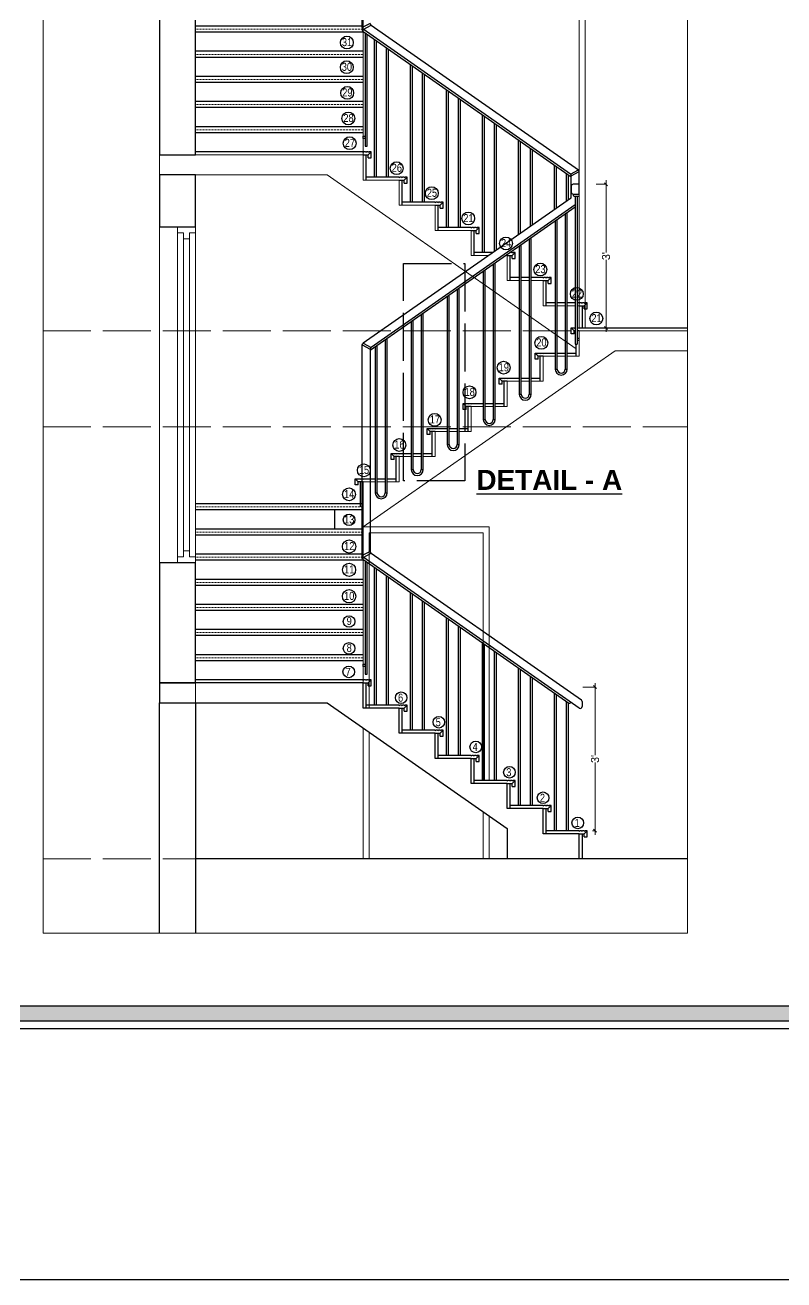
# Model space of a CAD drawing. Header units: millimetres. Extents: x 56222 to 3066687, y -650199 to -121287.
# Drawn here: x 151996.2 to 152186, y -180560.1 to -180246.4 of the extents above; entities that cross this region are included whole.
import ezdxf

# ---------------------------------------------------------------- set-up
doc = ezdxf.new("R2010")
doc.units = ezdxf.units.MM
doc.header["$MEASUREMENT"] = 0
doc.header["$PDMODE"] = 35
doc.linetypes.add('ACAD_ISO02W100', pattern=[15, 12, -3])
doc.linetypes.add('DASHED', pattern=[0.75, 0.5, -0.25])
doc.layers.get('Defpoints').update_dxf_attribs({"color": 220})
for name, color, linetype, lineweight in [('@~LEVEL GRID LINE', 43, 'ACAD_ISO02W100', 9), ('dim05', 1, 'Continuous', 13), ('GROUND FLOOR  ( PLINE )', 251, 'Continuous', 30), ('GROUND FLOOR ( STAIR )', 251, 'Continuous', 9), ('NAME PLATE', 7, 'Continuous', 25), ('SECOND FLOOR', 7, 'Continuous', 9), ('SECTION', 7, 'Continuous', 9), ('SECTION ( D~W~RaiL )', 250, 'Continuous', 18), ('SECTION ( PLine )', 251, 'Continuous', 30), ('SECTION ( SLAB PLine )', 104, 'Continuous', 30), ('wall', 7, 'Continuous', 30), ('XX~SLAB ( BEAM )~ ( DIM )', 7, 'Continuous', 9)]:
    doc.layers.add(name, color=color, linetype=linetype, lineweight=lineweight)
doc.layers.add('GROUND FLOOR  ( Text )', color=251, linetype='Continuous')
doc.styles.add('century g', font='GOTHIC.TTF')
doc.styles.add("Cn_BT_0'-0", font='swissc.ttf')
doc.styles.get("Standard").update_dxf_attribs({"font": 'arial.ttf', "height": 6})
doc.dimstyles.new('Archana', dxfattribs={"dimtxt": 2, "dimasz": 0.75, "dimexe": 0.5, "dimexo": 0.5, "dimgap": 0, "dimtad": 0, "dimzin": 0, "dimdsep": 46, "dimlunit": 4, "dimtxsty": 'century g', "dimblk": 'OBLIQUE', "dimcen": 0, "dimdle": 1, "dimclrd": 256, "dimclre": 256, "dimclrt": 256, "dimadec": 0, "dimazin": 0, "dimtfac": 1, "dimtofl": 0, "dimtmove": 1, "dimatfit": 3, "dimfxl": 1, "dimfxlon": 1, "dimtolj": 1, "dimtzin": 0, "dimlwd": -1, "dimlwe": -1, "dimarcsym": 0})

# ---------------------------------------------------------------- blocks, each defined once
blk = doc.blocks.new('_Oblique')
at = {"layer": 'wall', "color": 0, "lineweight": -2}
blk.add_line((-0.5, -0.5), (0.5, 0.5), dxfattribs=at)
blk = doc.blocks.new('*D394')
at = {"layer": 'Defpoints', "color": 0, "lineweight": 30, "transparency": 16777216}
for p in [(152134.03, -180286.18), (152133.78, -180322.08), (152141.5, -180322.08)]:
    blk.add_point(p, dxfattribs=at)
at = {"layer": 'dim05', "transparency": 16777216}
for p, q in [((152139.03, -180286.18), (152141.6, -180286.18)), ((152138.78, -180322.08), (152141.6, -180322.08))]:
    blk.add_line(p, q, dxfattribs=at)
at = {"layer": 'dim05', "color": 240, "transparency": 16777216}
for p, q in [((152141.5, -180285.18), (152141.5, -180303.22)), ((152141.5, -180323.08), (152141.5, -180305.04))]:
    blk.add_line(p, q, dxfattribs=at)
at = {"layer": 'dim05', "color": 240, "transparency": 16777216, "xscale": 0.75, "yscale": 0.75, "zscale": 0.75}
for p, rotation in [((152141.5, -180286.18), 90), ((152141.5, -180322.08), 270)]:
    blk.add_blockref('_Oblique', p, dxfattribs=dict(at, rotation=rotation))
at = {"layer": 'dim05', "color": 5, "lineweight": 25, "transparency": 16777216, "insert": (152141.5, -180304.13), "char_height": 2, "attachment_point": 5, "rotation": 90, "style": 'century g'}
blk.add_mtext("\\A1;3'", dxfattribs=at)
blk = doc.blocks.new('*D395')
at = {"layer": 'Defpoints', "color": 0, "lineweight": 30, "transparency": 16777216}
for p in [(152130.72, -180411.89), (152133.07, -180447.8), (152138.74, -180447.8)]:
    blk.add_point(p, dxfattribs=at)
at = {"layer": 'dim05', "transparency": 16777216}
for p, q in [((152135.72, -180411.89), (152138.84, -180411.89)), ((152138.07, -180447.8), (152138.84, -180447.8))]:
    blk.add_line(p, q, dxfattribs=at)
at = {"layer": 'dim05', "color": 240, "transparency": 16777216}
for p, q in [((152138.74, -180410.89), (152138.74, -180428.93)), ((152138.74, -180448.8), (152138.74, -180430.75))]:
    blk.add_line(p, q, dxfattribs=at)
at = {"layer": 'dim05', "color": 240, "transparency": 16777216, "xscale": 0.75, "yscale": 0.75, "zscale": 0.75}
for p, rotation in [((152138.74, -180411.89), 90), ((152138.74, -180447.8), 270)]:
    blk.add_blockref('_Oblique', p, dxfattribs=dict(at, rotation=rotation))
at = {"layer": 'dim05', "color": 5, "lineweight": 25, "transparency": 16777216, "insert": (152138.74, -180429.84), "char_height": 2, "attachment_point": 5, "rotation": 90, "style": 'century g'}
blk.add_mtext("\\A1;3'", dxfattribs=at)

msp = doc.modelspace()

# ---------------------------------------------------------------- hatches: boundary and pattern name
at = {"layer": 'NAME PLATE', "true_color": 0xd39e00}
h = msp.add_hatch(color=42, dxfattribs=at)
h.paths.add_polyline_path([(151777.649, -180115.786), (151777.649, -180495.407), (152316.979, -180495.407), (152316.979, -180115.786)])
h.paths.add_polyline_path([(151781.434, -180119.571), (152313.194, -180119.571), (152313.194, -180491.622), (151781.434, -180491.622)], flags=16)

# ---------------------------------------------------------------- linework, layer by layer
at = {"layer": '@~LEVEL GRID LINE'}
for p, q in [((152000.677, -180322.833), (152161.887, -180322.833)), ((152000.677, -180322.833), (152161.887, -180322.833)), ((152000.677, -180346.833), (152161.887, -180346.833)), ((152000.677, -180454.833), (152161.887, -180454.833)), ((152000.677, -180454.833), (152161.887, -180454.833))]:
    msp.add_line(p, q, dxfattribs=at)
at = {"layer": 'GROUND FLOOR  ( PLINE )', "lineweight": 0}
msp.add_lwpolyline([(152000.677, -180129.125), (152161.887, -180129.125), (152161.887, -180473.428), (152000.677, -180473.428)], close=True, dxfattribs=at)
at = {"layer": 'GROUND FLOOR ( STAIR )', "color": 251, "lineweight": 30, "true_color": 0x636466}
for p, q in [((152080.534, -180247.015), (152080.534, -180247.624)), ((152132.784, -180284.377), (152080.748, -180248.034)), ((152083.593, -180284.369), (152083.593, -180250.022)), ((152084.093, -180284.369), (152084.093, -180250.371)), ((152086.593, -180284.369), (152086.593, -180252.117)), ((152087.093, -180284.369), (152087.093, -180252.466)), ((152092.593, -180290.655), (152092.593, -180256.307)), ((152093.093, -180290.655), (152093.093, -180256.657)), ((152095.593, -180290.655), (152095.593, -180258.403)), ((152096.093, -180290.655), (152096.093, -180258.752)), ((152101.593, -180296.941), (152101.593, -180262.593)), ((152102.093, -180296.941), (152102.093, -180262.942)), ((152104.593, -180296.941), (152104.593, -180264.688)), ((152105.093, -180296.941), (152105.093, -180265.038)), ((152110.593, -180303.226), (152110.593, -180268.879)), ((152111.093, -180303.226), (152111.093, -180269.228)), ((152113.593, -180302.979), (152113.593, -180270.974)), ((152114.093, -180302.629), (152114.093, -180271.323)), ((152119.593, -180298.788), (152119.593, -180275.164)), ((152120.093, -180298.439), (152120.093, -180275.514)), ((152122.593, -180296.693), (152122.593, -180277.26)), ((152123.093, -180296.344), (152123.093, -180277.609)), ((152128.593, -180292.502), (152128.593, -180281.45)), ((152129.093, -180292.153), (152129.093, -180281.799)), ((152131.593, -180290.407), (152131.593, -180283.545)), ((152132.093, -180290.058), (152132.093, -180283.895)), ((152133.284, -180288.618), (152133.284, -180288.868)), ((152133.534, -180289.118), (152134.784, -180289.118)), ((152134.284, -180289.118), (152134.284, -180326.15)), ((152081.784, -180408.684), (152081.784, -180380.758)), ((152083.593, -180416.369), (152083.593, -180382.022)), ((152084.093, -180416.369), (152084.093, -180382.371)), ((152086.593, -180416.369), (152086.593, -180384.117)), ((152087.093, -180416.369), (152087.093, -180384.466)), ((152092.593, -180422.655), (152092.593, -180388.307)), ((152093.093, -180422.655), (152093.093, -180388.657)), ((152095.593, -180422.655), (152095.593, -180390.403)), ((152096.093, -180422.655), (152096.093, -180390.752)), ((152101.593, -180428.941), (152101.593, -180394.593)), ((152102.093, -180428.941), (152102.093, -180394.942)), ((152104.593, -180428.941), (152104.593, -180396.688)), ((152105.093, -180428.941), (152105.093, -180397.038)), ((152110.593, -180435.226), (152110.593, -180400.879)), ((152111.093, -180435.226), (152111.093, -180401.228)), ((152113.593, -180435.226), (152113.593, -180402.974)), ((152114.093, -180435.226), (152114.093, -180403.323)), ((152119.593, -180441.512), (152119.593, -180407.164)), ((152120.093, -180441.512), (152120.093, -180407.514)), ((152122.593, -180441.512), (152122.593, -180409.26)), ((152123.093, -180441.512), (152123.093, -180409.609)), ((152128.593, -180447.798), (152128.593, -180413.45)), ((152129.093, -180447.798), (152129.093, -180413.799)), ((152131.593, -180447.798), (152131.593, -180415.545)), ((152132.093, -180447.798), (152132.093, -180415.895))]:
    msp.add_line(p, q, dxfattribs=at)
at = {"layer": 'GROUND FLOOR ( STAIR )', "color": 36, "lineweight": 30, "true_color": 0x6e4817}
for p, q in [((152080.784, -180247.45), (152082.748, -180246.382)), ((152082.748, -180246.382), (152134.57, -180282.575)), ((152132.57, -180283.618), (152080.748, -180247.424)), ((152132.57, -180283.618), (152134.57, -180282.575)), ((152132.784, -180284.028), (152134.784, -180282.985)), ((152132.784, -180289.315), (152132.784, -180284.028)), ((152132.57, -180289.725), (152080.748, -180325.918)), ((152133.784, -180291.317), (152082.748, -180326.961)), ((152080.534, -180326.328), (152082.534, -180327.371)), ((152080.748, -180325.918), (152082.748, -180326.961)), ((152082.534, -180327.371), (152082.534, -180377.972)), ((152080.784, -180379.45), (152082.748, -180378.382)), ((152082.748, -180378.382), (152135.32, -180415.099)), ((152134.748, -180417.139), (152080.748, -180379.424)), ((152135.534, -180415.509), (152135.534, -180416.729))]:
    msp.add_line(p, q, dxfattribs=at)
at = {"layer": 'GROUND FLOOR ( STAIR )', "color": 252, "lineweight": 30, "true_color": 0x939598}
msp.add_line((152134.784, -180288.179), (152134.784, -180282.985), dxfattribs=at)
at = {"layer": 'GROUND FLOOR ( STAIR )', "color": 242, "lineweight": 30, "true_color": 0xcd2027}
for p, q in [((152134.284, -180324.65), (152134.784, -180324.65)), ((152134.284, -180325.15), (152134.784, -180325.15)), ((152073.553, -180367.583), (152073.553, -180372.369))]:
    msp.add_line(p, q, dxfattribs=at)
msp.add_lwpolyline([(151724.33, -180062.215), (152375.758, -180062.215), (152375.758, -180560.079), (151724.33, -180560.079)], close=True, dxfattribs=at)
at = {"layer": 'GROUND FLOOR ( STAIR )', "color": 36, "lineweight": 30, "true_color": 0x6e4817}
for points in [[(152082.534, -180245.972), (152080.534, -180247.015), (152080.534, -180194.328, -0.2450179), (152080.748, -180193.918)], [(152082.534, -180377.972), (152080.534, -180379.015), (152080.534, -180326.328, -0.2450179), (152080.748, -180325.918)]]:
    msp.add_lwpolyline(points, format="xyb", dxfattribs=at)
at = {"layer": 'GROUND FLOOR ( STAIR )', "color": 251, "lineweight": 30, "true_color": 0x636466}
for points in [[(152081.284, -180248.409), (152081.284, -180276.684), (152081.784, -180276.684), (152081.784, -180248.758)], [(152133.784, -180289.118), (152133.784, -180326.15), (152134.284, -180326.15)], [(152133.784, -180291.926), (152082.534, -180327.72)], [(152131.284, -180293.672), (152131.284, -180332.369), (152131.784, -180332.369), (152131.784, -180293.323)], [(152128.784, -180295.418), (152128.784, -180332.369), (152129.284, -180332.369), (152129.284, -180295.069)], [(152122.284, -180299.958), (152122.284, -180338.655), (152122.784, -180338.655), (152122.784, -180299.609)], [(152119.784, -180301.704), (152119.784, -180338.655), (152120.284, -180338.655), (152120.284, -180301.355)], [(152113.284, -180306.244), (152113.284, -180344.941), (152113.784, -180344.941), (152113.784, -180305.895)], [(152110.784, -180307.99), (152110.784, -180344.941), (152111.284, -180344.941), (152111.284, -180307.641)], [(152104.284, -180312.53), (152104.284, -180351.226), (152104.784, -180351.226), (152104.784, -180312.18)], [(152101.784, -180314.276), (152101.784, -180351.226), (152102.284, -180351.226), (152102.284, -180313.926)], [(152095.284, -180318.815), (152095.284, -180357.512), (152095.784, -180357.512), (152095.784, -180318.466)], [(152092.784, -180320.561), (152092.784, -180357.512), (152093.284, -180357.512), (152093.284, -180320.212)], [(152086.284, -180325.101), (152086.284, -180363.298), (152086.784, -180363.298), (152086.784, -180324.752)], [(152083.784, -180326.847), (152083.784, -180363.298), (152084.284, -180363.298), (152084.284, -180326.498)], [(152081.284, -180380.409), (152081.284, -180408.684), (152081.784, -180408.684)]]:
    msp.add_lwpolyline(points, dxfattribs=at)
for points in [[(152080.784, -180274.134), (152081.284, -180274.134), (152081.284, -180274.692), (152080.784, -180274.692)], [(152080.784, -180406.134), (152081.284, -180406.134), (152081.284, -180406.692), (152080.784, -180406.692)]]:
    msp.add_lwpolyline(points, close=True, dxfattribs=at)
at = {"layer": 'GROUND FLOOR ( STAIR )', "color": 36, "lineweight": 30, "true_color": 0x6e4817}
msp.add_lwpolyline([(152133.284, -180286.179, 0.4142136), (152132.784, -180286.679), (152132.784, -180288.118, 0.4142136), (152133.284, -180288.618), (152134.784, -180288.618), (152134.784, -180286.179)], format="xyb", close=True, dxfattribs=at)
at = {"layer": 'GROUND FLOOR ( STAIR )', "color": 242, "linetype": 'ACAD_ISO02W100', "lineweight": 30, "true_color": 0xcd2027}
msp.add_lwpolyline([(152090.864, -180305.977), (152106.211, -180305.977), (152106.211, -180360.345), (152090.864, -180360.345)], close=True, dxfattribs=at)
at = {"layer": 'GROUND FLOOR ( STAIR )', "color": 251, "lineweight": 30, "true_color": 0x636466}
msp.add_lwpolyline([(152132.566, -180415.615), (152132.566, -180415.746, -0.6064027), (152132.173, -180415.95), (152080.641, -180379.96, -0.2450179), (152080.534, -180379.755), (152080.534, -180379.015)], format="xyb", dxfattribs=at)
at = {"layer": 'GROUND FLOOR ( STAIR )', "color": 36, "lineweight": 30, "true_color": 0x6e4817}
for centre, start, end in [((152081.034, -180247.015), 180, 235.06906), ((152132.284, -180284.028), 0, 55.06906), ((152134.284, -180282.985), 0, 55.06906), ((152132.284, -180289.315), 304.93094, 0), ((152083.034, -180327.371), 124.93094, 180), ((152081.034, -180379.015), 180, 235.06906), ((152083.034, -180377.972), 180, 235.06906), ((152135.034, -180415.509), 0, 55.06906), ((152135.034, -180416.729), 235.06906, 0)]:
    msp.add_arc(centre, 0.5, start, end, dxfattribs=at)
at = {"layer": 'GROUND FLOOR ( STAIR )', "color": 252, "lineweight": 30, "true_color": 0x939598}
msp.add_arc((152083.034, -180245.972), 0.5, 180, 235.06906, dxfattribs=at)
at = {"layer": 'GROUND FLOOR ( STAIR )', "color": 251, "lineweight": 30, "true_color": 0x636466}
for centre, radius, end in [((152081.034, -180247.624), 0.5, 235.06906), ((152133.534, -180288.868), 0.25, 270), ((152130.284, -180332.369), 1.5, 0), ((152130.284, -180332.369), 1, 0), ((152121.284, -180338.655), 1.5, 0), ((152121.284, -180338.655), 1, 0), ((152112.284, -180344.941), 1.5, 0), ((152112.284, -180344.941), 1, 0), ((152103.284, -180351.226), 1.5, 0), ((152103.284, -180351.226), 1, 0), ((152094.284, -180357.512), 1.5, 0), ((152094.284, -180357.512), 1, 0), ((152085.284, -180363.298), 1.5, 0), ((152085.284, -180363.298), 1, 0)]:
    msp.add_arc(centre, radius, 180, end, dxfattribs=at)
at = {"layer": 'NAME PLATE', "color": 42, "true_color": 0xd39e00}
for points in [[(151775.757, -180113.893), (152318.872, -180113.893), (152318.872, -180497.3), (151775.757, -180497.3)], [(151777.649, -180115.786), (152316.979, -180115.786), (152316.979, -180495.407), (151777.649, -180495.407)], [(151781.434, -180119.571), (152313.194, -180119.571), (152313.194, -180491.622), (151781.434, -180491.622)]]:
    msp.add_lwpolyline(points, close=True, dxfattribs=at)
at = {"layer": 'SECOND FLOOR', "color": 244, "lineweight": 25, "true_color": 0x991b1e}
for p, q in [((152080.784, -180246.655), (152038.784, -180246.655)), ((152080.784, -180248.155), (152038.784, -180248.155)), ((152080.784, -180252.941), (152038.784, -180252.941)), ((152080.784, -180254.441), (152038.784, -180254.441)), ((152080.784, -180259.226), (152038.784, -180259.226)), ((152080.784, -180260.726), (152038.784, -180260.726)), ((152080.784, -180265.512), (152038.784, -180265.512)), ((152080.784, -180267.012), (152038.784, -180267.012)), ((152080.784, -180271.798), (152038.784, -180271.798)), ((152080.784, -180273.298), (152038.784, -180273.298)), ((152080.784, -180366.083), (152038.784, -180366.083)), ((152080.784, -180367.583), (152038.784, -180367.583)), ((152080.784, -180372.369), (152038.784, -180372.369)), ((152080.784, -180373.869), (152038.784, -180373.869)), ((152080.784, -180378.655), (152038.784, -180378.655)), ((152080.784, -180380.155), (152038.784, -180380.155)), ((152080.784, -180384.941), (152038.784, -180384.941)), ((152080.784, -180386.441), (152038.784, -180386.441)), ((152080.784, -180391.226), (152038.784, -180391.226)), ((152080.784, -180392.726), (152038.784, -180392.726)), ((152080.784, -180397.512), (152038.784, -180397.512)), ((152080.784, -180399.012), (152038.784, -180399.012)), ((152080.784, -180403.798), (152038.784, -180403.798)), ((152080.784, -180405.298), (152038.784, -180405.298))]:
    msp.add_line(p, q, dxfattribs=at)
at = {"layer": 'SECOND FLOOR', "color": 244, "lineweight": 30, "true_color": 0x991b1e}
for p, q in [((152080.652, -180278.083), (152038.784, -180278.083)), ((152080.784, -180278.217), (152080.652, -180278.083)), ((152080.784, -180278.217), (152080.916, -180278.083)), ((152081.319, -180278.083), (152080.916, -180278.083)), ((152081.451, -180278.217), (152081.319, -180278.083)), ((152081.451, -180278.217), (152081.582, -180278.083)), ((152081.985, -180278.083), (152081.582, -180278.083)), ((152082.117, -180278.217), (152081.985, -180278.083)), ((152082.784, -180278.083), (152082.034, -180278.833)), ((152082.117, -180278.217), (152082.249, -180278.083)), ((152082.784, -180278.083), (152082.249, -180278.083)), ((152082.784, -180278.833), (152082.784, -180278.083)), ((152080.784, -180278.833), (152082.034, -180278.833)), ((152081.534, -180285.119), (152081.534, -180278.833)), ((152082.034, -180279.583), (152082.034, -180278.833)), ((152082.034, -180279.583), (152082.784, -180279.583)), ((152082.784, -180279.583), (152082.784, -180278.833)), ((152089.652, -180284.369), (152081.534, -180284.369)), ((152089.784, -180284.503), (152089.652, -180284.369)), ((152089.784, -180284.503), (152089.916, -180284.369)), ((152090.319, -180284.369), (152089.916, -180284.369)), ((152090.451, -180284.503), (152090.319, -180284.369)), ((152090.451, -180284.503), (152090.582, -180284.369)), ((152090.985, -180284.369), (152090.582, -180284.369)), ((152091.117, -180284.503), (152090.985, -180284.369)), ((152091.784, -180284.369), (152091.034, -180285.119)), ((152091.117, -180284.503), (152091.249, -180284.369)), ((152091.784, -180284.369), (152091.249, -180284.369)), ((152091.784, -180285.119), (152091.784, -180284.369)), ((152089.784, -180285.119), (152091.034, -180285.119)), ((152090.534, -180291.405), (152090.534, -180285.119)), ((152091.034, -180285.869), (152091.034, -180285.119)), ((152091.034, -180285.869), (152091.784, -180285.869)), ((152091.784, -180285.869), (152091.784, -180285.119)), ((152098.652, -180290.655), (152090.534, -180290.655)), ((152098.784, -180290.788), (152098.652, -180290.655)), ((152098.784, -180290.788), (152098.916, -180290.655)), ((152099.319, -180290.655), (152098.916, -180290.655)), ((152099.451, -180290.788), (152099.319, -180290.655)), ((152099.451, -180290.788), (152099.582, -180290.655)), ((152099.985, -180290.655), (152099.582, -180290.655)), ((152100.117, -180290.788), (152099.985, -180290.655)), ((152100.784, -180290.655), (152100.034, -180291.405)), ((152100.117, -180290.788), (152100.249, -180290.655)), ((152100.784, -180290.655), (152100.249, -180290.655)), ((152100.784, -180291.405), (152100.784, -180290.655)), ((152098.784, -180291.405), (152100.034, -180291.405)), ((152099.534, -180297.691), (152099.534, -180291.405)), ((152100.034, -180292.155), (152100.034, -180291.405)), ((152100.034, -180292.155), (152100.784, -180292.155)), ((152100.784, -180292.155), (152100.784, -180291.405)), ((152107.652, -180296.941), (152099.534, -180296.941)), ((152107.784, -180297.074), (152107.652, -180296.941)), ((152107.784, -180297.074), (152107.916, -180296.941)), ((152108.319, -180296.941), (152107.916, -180296.941)), ((152108.451, -180297.074), (152108.319, -180296.941)), ((152108.451, -180297.074), (152108.582, -180296.941)), ((152108.985, -180296.941), (152108.582, -180296.941)), ((152109.117, -180297.074), (152108.985, -180296.941)), ((152109.784, -180296.941), (152109.034, -180297.691)), ((152109.117, -180297.074), (152109.249, -180296.941)), ((152109.784, -180296.941), (152109.249, -180296.941)), ((152109.784, -180297.691), (152109.784, -180296.941)), ((152107.784, -180297.691), (152109.034, -180297.691)), ((152108.534, -180303.976), (152108.534, -180297.691)), ((152109.034, -180298.441), (152109.034, -180297.691)), ((152109.034, -180298.441), (152109.784, -180298.441)), ((152109.784, -180298.441), (152109.784, -180297.691)), ((152113.238, -180303.226), (152108.534, -180303.226)), ((152117.985, -180303.226), (152117.605, -180303.226)), ((152118.117, -180303.36), (152117.985, -180303.226)), ((152118.784, -180303.226), (152118.034, -180303.976)), ((152118.117, -180303.36), (152118.249, -180303.226)), ((152118.784, -180303.226), (152118.249, -180303.226)), ((152118.784, -180303.976), (152118.784, -180303.226)), ((152116.784, -180303.976), (152118.034, -180303.976)), ((152117.534, -180310.262), (152117.534, -180303.976)), ((152118.034, -180304.726), (152118.034, -180303.976)), ((152118.034, -180304.726), (152118.784, -180304.726)), ((152118.784, -180304.726), (152118.784, -180303.976)), ((152119.784, -180309.512), (152117.534, -180309.512)), ((152122.284, -180309.512), (152120.284, -180309.512)), ((152125.652, -180309.512), (152122.784, -180309.512)), ((152125.784, -180309.645), (152125.652, -180309.512)), ((152125.784, -180309.645), (152125.916, -180309.512)), ((152126.319, -180309.512), (152125.916, -180309.512)), ((152126.451, -180309.645), (152126.319, -180309.512)), ((152126.451, -180309.645), (152126.582, -180309.512)), ((152126.985, -180309.512), (152126.582, -180309.512)), ((152127.117, -180309.645), (152126.985, -180309.512)), ((152127.784, -180309.512), (152127.034, -180310.262)), ((152127.117, -180309.645), (152127.249, -180309.512)), ((152127.784, -180309.512), (152127.249, -180309.512)), ((152127.784, -180310.262), (152127.784, -180309.512)), ((152125.784, -180310.262), (152127.034, -180310.262)), ((152126.534, -180316.548), (152126.534, -180310.262)), ((152127.034, -180311.012), (152127.034, -180310.262)), ((152127.034, -180311.012), (152127.784, -180311.012)), ((152127.784, -180311.012), (152127.784, -180310.262)), ((152128.784, -180315.798), (152126.534, -180315.798)), ((152131.284, -180315.798), (152129.284, -180315.798)), ((152133.784, -180315.798), (152131.784, -180315.798)), ((152134.652, -180315.798), (152134.284, -180315.798)), ((152134.784, -180315.931), (152134.652, -180315.798)), ((152134.784, -180315.931), (152134.916, -180315.798)), ((152135.319, -180315.798), (152134.916, -180315.798)), ((152135.451, -180315.931), (152135.319, -180315.798)), ((152135.451, -180315.931), (152135.582, -180315.798)), ((152135.985, -180315.798), (152135.582, -180315.798)), ((152136.117, -180315.931), (152135.985, -180315.798)), ((152136.784, -180315.798), (152136.034, -180316.548)), ((152136.117, -180315.931), (152136.249, -180315.798)), ((152136.784, -180315.798), (152136.249, -180315.798)), ((152136.784, -180316.548), (152136.784, -180315.798)), ((152134.784, -180316.548), (152136.034, -180316.548)), ((152135.534, -180316.548), (152135.534, -180322.083)), ((152136.034, -180317.298), (152136.034, -180316.548)), ((152136.034, -180317.298), (152136.784, -180317.298)), ((152136.784, -180317.298), (152136.784, -180316.548)), ((152132.784, -180322.083), (152133.319, -180322.083)), ((152132.784, -180322.833), (152132.784, -180322.083)), ((152132.784, -180322.083), (152133.534, -180322.833)), ((152133.451, -180322.217), (152133.319, -180322.083)), ((152133.451, -180322.217), (152133.582, -180322.083)), ((152133.582, -180322.083), (152133.784, -180322.083)), ((152134.284, -180322.083), (152134.652, -180322.083)), ((152134.784, -180322.217), (152134.652, -180322.083)), ((152134.784, -180322.217), (152134.916, -180322.083)), ((152134.916, -180322.083), (152161.887, -180322.083)), ((152132.784, -180323.583), (152132.784, -180322.833)), ((152133.534, -180323.583), (152132.784, -180323.583)), ((152133.784, -180322.833), (152133.534, -180322.833)), ((152133.534, -180323.583), (152133.534, -180322.833)), ((152134.784, -180322.833), (152134.284, -180322.833)), ((152123.784, -180328.369), (152124.319, -180328.369)), ((152123.784, -180329.119), (152123.784, -180328.369)), ((152123.784, -180328.369), (152124.534, -180329.119)), ((152124.451, -180328.503), (152124.319, -180328.369)), ((152124.451, -180328.503), (152124.582, -180328.369)), ((152124.582, -180328.369), (152124.985, -180328.369)), ((152125.117, -180328.503), (152124.985, -180328.369)), ((152125.117, -180328.503), (152125.249, -180328.369)), ((152125.249, -180328.369), (152125.652, -180328.369)), ((152125.784, -180328.503), (152125.652, -180328.369)), ((152125.784, -180328.503), (152125.916, -180328.369)), ((152125.916, -180328.369), (152128.784, -180328.369)), ((152129.284, -180328.369), (152131.284, -180328.369)), ((152131.784, -180328.369), (152134.034, -180328.369)), ((152134.034, -180329.119), (152134.034, -180326.15)), ((152123.784, -180329.869), (152123.784, -180329.119)), ((152124.534, -180329.869), (152123.784, -180329.869)), ((152125.784, -180329.119), (152124.534, -180329.119)), ((152124.534, -180329.869), (152124.534, -180329.119)), ((152125.034, -180335.405), (152125.034, -180329.119)), ((152114.784, -180334.655), (152115.319, -180334.655)), ((152114.784, -180335.405), (152114.784, -180334.655)), ((152114.784, -180334.655), (152115.534, -180335.405)), ((152115.451, -180334.788), (152115.319, -180334.655)), ((152115.451, -180334.788), (152115.582, -180334.655)), ((152115.582, -180334.655), (152115.985, -180334.655)), ((152116.117, -180334.788), (152115.985, -180334.655)), ((152116.117, -180334.788), (152116.249, -180334.655)), ((152116.249, -180334.655), (152116.652, -180334.655)), ((152116.784, -180334.788), (152116.652, -180334.655)), ((152116.784, -180334.788), (152116.916, -180334.655)), ((152116.916, -180334.655), (152119.784, -180334.655)), ((152120.284, -180334.655), (152122.284, -180334.655)), ((152122.784, -180334.655), (152125.034, -180334.655)), ((152114.784, -180336.155), (152114.784, -180335.405)), ((152115.534, -180336.155), (152114.784, -180336.155)), ((152116.784, -180335.405), (152115.534, -180335.405)), ((152115.534, -180336.155), (152115.534, -180335.405)), ((152116.034, -180341.691), (152116.034, -180335.405)), ((152105.784, -180340.941), (152106.319, -180340.941)), ((152105.784, -180341.691), (152105.784, -180340.941)), ((152105.784, -180340.941), (152106.534, -180341.691)), ((152106.451, -180341.074), (152106.319, -180340.941)), ((152106.451, -180341.074), (152106.582, -180340.941)), ((152106.582, -180340.941), (152106.985, -180340.941)), ((152107.117, -180341.074), (152106.985, -180340.941)), ((152107.117, -180341.074), (152107.249, -180340.941)), ((152107.249, -180340.941), (152107.652, -180340.941)), ((152107.784, -180341.074), (152107.652, -180340.941)), ((152107.784, -180341.074), (152107.916, -180340.941)), ((152107.916, -180340.941), (152110.784, -180340.941)), ((152111.284, -180340.941), (152113.284, -180340.941)), ((152113.784, -180340.941), (152116.034, -180340.941)), ((152105.784, -180342.441), (152105.784, -180341.691)), ((152106.534, -180342.441), (152105.784, -180342.441)), ((152107.784, -180341.691), (152106.534, -180341.691)), ((152106.534, -180342.441), (152106.534, -180341.691)), ((152107.034, -180347.976), (152107.034, -180341.691)), ((152096.784, -180347.226), (152097.319, -180347.226)), ((152096.784, -180347.976), (152096.784, -180347.226)), ((152096.784, -180347.226), (152097.534, -180347.976)), ((152097.451, -180347.36), (152097.319, -180347.226)), ((152097.451, -180347.36), (152097.582, -180347.226)), ((152097.582, -180347.226), (152097.985, -180347.226)), ((152098.117, -180347.36), (152097.985, -180347.226)), ((152098.117, -180347.36), (152098.249, -180347.226)), ((152098.249, -180347.226), (152098.652, -180347.226)), ((152098.784, -180347.36), (152098.652, -180347.226)), ((152098.784, -180347.36), (152098.916, -180347.226)), ((152098.916, -180347.226), (152101.784, -180347.226)), ((152102.284, -180347.226), (152104.284, -180347.226)), ((152104.784, -180347.226), (152107.034, -180347.226)), ((152096.784, -180348.726), (152096.784, -180347.976)), ((152097.534, -180348.726), (152096.784, -180348.726)), ((152098.784, -180347.976), (152097.534, -180347.976)), ((152097.534, -180348.726), (152097.534, -180347.976)), ((152098.034, -180354.262), (152098.034, -180347.976)), ((152087.784, -180353.512), (152088.319, -180353.512)), ((152087.784, -180354.262), (152087.784, -180353.512)), ((152087.784, -180353.512), (152088.534, -180354.262)), ((152088.451, -180353.645), (152088.319, -180353.512)), ((152088.451, -180353.645), (152088.582, -180353.512)), ((152088.582, -180353.512), (152088.985, -180353.512)), ((152089.117, -180353.645), (152088.985, -180353.512)), ((152089.117, -180353.645), (152089.249, -180353.512)), ((152089.249, -180353.512), (152089.652, -180353.512)), ((152089.784, -180353.645), (152089.652, -180353.512)), ((152089.784, -180353.645), (152089.916, -180353.512)), ((152089.916, -180353.512), (152092.784, -180353.512)), ((152093.284, -180353.512), (152095.284, -180353.512)), ((152095.784, -180353.512), (152098.034, -180353.512)), ((152087.784, -180355.012), (152087.784, -180354.262)), ((152088.534, -180355.012), (152087.784, -180355.012)), ((152089.784, -180354.262), (152088.534, -180354.262)), ((152088.534, -180355.012), (152088.534, -180354.262)), ((152089.034, -180360.548), (152089.034, -180354.262)), ((152078.784, -180359.798), (152079.319, -180359.798)), ((152078.784, -180360.548), (152078.784, -180359.798)), ((152078.784, -180359.798), (152079.534, -180360.548)), ((152079.451, -180359.931), (152079.319, -180359.798)), ((152079.451, -180359.931), (152079.582, -180359.798)), ((152079.582, -180359.798), (152079.985, -180359.798)), ((152080.117, -180359.931), (152079.985, -180359.798)), ((152080.117, -180359.931), (152080.249, -180359.798)), ((152080.249, -180359.798), (152080.652, -180359.798)), ((152080.784, -180359.931), (152080.652, -180359.798)), ((152080.784, -180359.931), (152080.916, -180359.798)), ((152080.916, -180359.798), (152083.784, -180359.798)), ((152084.284, -180359.798), (152086.284, -180359.798)), ((152086.784, -180359.798), (152089.034, -180359.798)), ((152078.784, -180361.298), (152078.784, -180360.548)), ((152079.534, -180361.298), (152078.784, -180361.298)), ((152080.784, -180360.548), (152079.534, -180360.548)), ((152079.534, -180361.298), (152079.534, -180360.548)), ((152080.034, -180360.548), (152080.034, -180366.833)), ((152080.652, -180410.083), (152038.784, -180410.083)), ((152080.784, -180410.217), (152080.652, -180410.083)), ((152080.784, -180410.217), (152080.916, -180410.083)), ((152081.319, -180410.083), (152080.916, -180410.083)), ((152081.451, -180410.217), (152081.319, -180410.083)), ((152081.451, -180410.217), (152081.582, -180410.083)), ((152081.985, -180410.083), (152081.582, -180410.083)), ((152082.117, -180410.217), (152081.985, -180410.083)), ((152082.784, -180410.083), (152082.034, -180410.833)), ((152082.117, -180410.217), (152082.249, -180410.083)), ((152082.784, -180410.083), (152082.249, -180410.083)), ((152082.784, -180410.833), (152082.784, -180410.083)), ((152080.784, -180410.833), (152082.034, -180410.833)), ((152081.534, -180417.119), (152081.534, -180410.833)), ((152082.034, -180411.583), (152082.034, -180410.833)), ((152082.034, -180411.583), (152082.784, -180411.583)), ((152082.784, -180411.583), (152082.784, -180410.833)), ((152089.652, -180416.369), (152081.534, -180416.369)), ((152089.784, -180416.503), (152089.652, -180416.369)), ((152089.784, -180416.503), (152089.916, -180416.369)), ((152090.319, -180416.369), (152089.916, -180416.369)), ((152090.451, -180416.503), (152090.319, -180416.369)), ((152090.451, -180416.503), (152090.582, -180416.369)), ((152090.985, -180416.369), (152090.582, -180416.369)), ((152091.117, -180416.503), (152090.985, -180416.369)), ((152091.784, -180416.369), (152091.034, -180417.119)), ((152091.117, -180416.503), (152091.249, -180416.369)), ((152091.784, -180416.369), (152091.249, -180416.369)), ((152091.784, -180417.119), (152091.784, -180416.369)), ((152089.784, -180417.119), (152091.034, -180417.119)), ((152090.534, -180423.405), (152090.534, -180417.119)), ((152091.034, -180417.869), (152091.034, -180417.119)), ((152091.034, -180417.869), (152091.784, -180417.869)), ((152091.784, -180417.869), (152091.784, -180417.119)), ((152098.652, -180422.655), (152090.534, -180422.655)), ((152098.784, -180422.788), (152098.652, -180422.655)), ((152098.784, -180422.788), (152098.916, -180422.655)), ((152099.319, -180422.655), (152098.916, -180422.655)), ((152099.451, -180422.788), (152099.319, -180422.655)), ((152099.451, -180422.788), (152099.582, -180422.655)), ((152099.985, -180422.655), (152099.582, -180422.655)), ((152100.117, -180422.788), (152099.985, -180422.655)), ((152100.784, -180422.655), (152100.034, -180423.405)), ((152100.117, -180422.788), (152100.249, -180422.655)), ((152100.784, -180422.655), (152100.249, -180422.655)), ((152100.784, -180423.405), (152100.784, -180422.655)), ((152098.784, -180423.405), (152100.034, -180423.405)), ((152099.534, -180429.691), (152099.534, -180423.405)), ((152100.034, -180424.155), (152100.034, -180423.405)), ((152100.034, -180424.155), (152100.784, -180424.155)), ((152100.784, -180424.155), (152100.784, -180423.405)), ((152107.652, -180428.941), (152099.534, -180428.941)), ((152107.784, -180429.074), (152107.652, -180428.941)), ((152107.784, -180429.074), (152107.916, -180428.941)), ((152108.319, -180428.941), (152107.916, -180428.941)), ((152108.451, -180429.074), (152108.319, -180428.941)), ((152108.451, -180429.074), (152108.582, -180428.941)), ((152108.985, -180428.941), (152108.582, -180428.941)), ((152109.117, -180429.074), (152108.985, -180428.941)), ((152109.784, -180428.941), (152109.034, -180429.691)), ((152109.117, -180429.074), (152109.249, -180428.941)), ((152109.784, -180428.941), (152109.249, -180428.941)), ((152109.784, -180429.691), (152109.784, -180428.941)), ((152107.784, -180429.691), (152109.034, -180429.691)), ((152108.534, -180435.976), (152108.534, -180429.691)), ((152109.034, -180430.441), (152109.034, -180429.691)), ((152109.034, -180430.441), (152109.784, -180430.441)), ((152109.784, -180430.441), (152109.784, -180429.691)), ((152116.652, -180435.226), (152108.534, -180435.226)), ((152116.784, -180435.36), (152116.652, -180435.226)), ((152116.784, -180435.36), (152116.916, -180435.226)), ((152117.319, -180435.226), (152116.916, -180435.226)), ((152117.451, -180435.36), (152117.319, -180435.226)), ((152117.451, -180435.36), (152117.582, -180435.226)), ((152117.985, -180435.226), (152117.582, -180435.226)), ((152118.117, -180435.36), (152117.985, -180435.226)), ((152118.784, -180435.226), (152118.034, -180435.976)), ((152118.117, -180435.36), (152118.249, -180435.226)), ((152118.784, -180435.226), (152118.249, -180435.226)), ((152118.784, -180435.976), (152118.784, -180435.226)), ((152116.784, -180435.976), (152118.034, -180435.976)), ((152117.534, -180442.262), (152117.534, -180435.976)), ((152118.034, -180436.726), (152118.034, -180435.976)), ((152118.034, -180436.726), (152118.784, -180436.726)), ((152118.784, -180436.726), (152118.784, -180435.976)), ((152125.652, -180441.512), (152117.534, -180441.512)), ((152125.784, -180441.645), (152125.652, -180441.512)), ((152125.784, -180441.645), (152125.916, -180441.512)), ((152126.319, -180441.512), (152125.916, -180441.512)), ((152126.451, -180441.645), (152126.319, -180441.512)), ((152126.451, -180441.645), (152126.582, -180441.512)), ((152126.985, -180441.512), (152126.582, -180441.512)), ((152127.117, -180441.645), (152126.985, -180441.512)), ((152127.784, -180441.512), (152127.034, -180442.262)), ((152127.117, -180441.645), (152127.249, -180441.512)), ((152127.784, -180441.512), (152127.249, -180441.512)), ((152127.784, -180442.262), (152127.784, -180441.512)), ((152125.784, -180442.262), (152127.034, -180442.262)), ((152126.534, -180448.548), (152126.534, -180442.262)), ((152127.034, -180443.012), (152127.034, -180442.262)), ((152127.034, -180443.012), (152127.784, -180443.012)), ((152127.784, -180443.012), (152127.784, -180442.262)), ((152134.652, -180447.798), (152126.534, -180447.798)), ((152134.784, -180447.931), (152134.652, -180447.798)), ((152134.784, -180447.931), (152134.916, -180447.798)), ((152135.319, -180447.798), (152134.916, -180447.798)), ((152135.451, -180447.931), (152135.319, -180447.798)), ((152135.451, -180447.931), (152135.582, -180447.798)), ((152135.985, -180447.798), (152135.582, -180447.798)), ((152136.117, -180447.931), (152135.985, -180447.798)), ((152136.784, -180447.798), (152136.034, -180448.548)), ((152136.117, -180447.931), (152136.249, -180447.798)), ((152136.784, -180447.798), (152136.249, -180447.798)), ((152136.784, -180448.548), (152136.784, -180447.798)), ((152134.784, -180448.548), (152136.034, -180448.548)), ((152135.534, -180448.548), (152135.534, -180454.833)), ((152136.034, -180449.298), (152136.034, -180448.548)), ((152136.034, -180449.298), (152136.784, -180449.298)), ((152136.784, -180449.298), (152136.784, -180448.548))]:
    msp.add_line(p, q, dxfattribs=at)
at = {"layer": 'SECOND FLOOR', "color": 18, "lineweight": 25, "true_color": 0x000000}
for centre, radius in [((152076.674, -180250.744), 1.603), ((152076.646, -180256.911), 1.603), ((152076.76, -180263.33), 1.603), ((152077.045, -180269.721), 1.603), ((152077.387, -180275.915), 1.603), ((152089.13, -180282.162), 1.603), ((152097.907, -180288.403), 1.603), ((152107.031, -180294.73), 1.603), ((152116.465, -180300.971), 1.603), ((152125.045, -180307.493), 1.603), ((152134.175, -180313.577), 1.603), ((152139.072, -180319.732), 1.603), ((152125.297, -180325.817), 1.603), ((152115.885, -180332.034), 1.603), ((152107.349, -180338.2), 1.603), ((152098.645, -180345.071), 1.603), ((152089.78, -180351.358), 1.603), ((152080.915, -180357.685), 1.603), ((152077.223, -180363.708), 1.603), ((152077.223, -180370.071), 1.447), ((152077.223, -180376.728), 1.658), ((152077.223, -180382.555), 1.642), ((152077.223, -180389.182), 1.66), ((152077.223, -180395.473), 1.447), ((152077.223, -180402.19), 1.447), ((152077.148, -180408.076), 1.447), ((152090.259, -180414.534), 1.447), ((152099.672, -180420.662), 1.447), ((152108.907, -180426.837), 1.447), ((152117.329, -180433.172), 1.447), ((152125.741, -180439.548), 1.447), ((152134.42, -180445.832), 1.447)]:
    msp.add_circle(centre, radius, dxfattribs=at)
at = {"layer": 'SECTION'}
for p, q in [((152029.784, -180473.428), (152029.784, -180129.125)), ((152038.784, -180278.833), (152038.784, -180129.125)), ((152080.784, -180278.833), (152080.784, -180228.548)), ((152038.784, -180473.428), (152038.784, -180283.833)), ((152029.784, -180296.833), (152038.784, -180296.833)), ((152161.887, -180322.833), (152134.784, -180322.833)), ((152134.784, -180322.833), (152134.784, -180329.119)), ((152128.784, -180329.119), (152125.784, -180329.119)), ((152125.784, -180329.119), (152125.784, -180335.405)), ((152131.284, -180329.119), (152129.284, -180329.119)), ((152134.784, -180329.119), (152131.784, -180329.119)), ((152119.784, -180335.405), (152116.784, -180335.405)), ((152116.784, -180335.405), (152116.784, -180341.691)), ((152122.284, -180335.405), (152120.284, -180335.405)), ((152125.784, -180335.405), (152122.784, -180335.405)), ((152110.784, -180341.691), (152107.784, -180341.691)), ((152107.784, -180341.691), (152107.784, -180347.976)), ((152113.284, -180341.691), (152111.284, -180341.691)), ((152116.784, -180341.691), (152113.784, -180341.691)), ((152101.784, -180347.976), (152098.784, -180347.976)), ((152098.784, -180347.976), (152098.784, -180354.262)), ((152104.284, -180347.976), (152102.284, -180347.976)), ((152107.784, -180347.976), (152104.784, -180347.976)), ((152092.784, -180354.262), (152089.784, -180354.262)), ((152089.784, -180354.262), (152089.784, -180360.548)), ((152095.284, -180354.262), (152093.284, -180354.262)), ((152098.784, -180354.262), (152095.784, -180354.262)), ((152083.784, -180360.548), (152080.784, -180360.548)), ((152080.784, -180360.548), (152080.784, -180366.833)), ((152080.784, -180410.833), (152080.784, -180360.548)), ((152086.284, -180360.548), (152084.284, -180360.548)), ((152089.784, -180360.548), (152086.784, -180360.548)), ((152038.784, -180380.833), (152029.784, -180380.833))]:
    msp.add_line(p, q, dxfattribs=at)
at = {"layer": 'SECTION', "linetype": 'DASHED'}
for p, q in [((152080.784, -180247.405), (152038.784, -180247.405)), ((152080.784, -180253.691), (152038.784, -180253.691)), ((152080.784, -180259.976), (152038.784, -180259.976)), ((152080.784, -180266.262), (152038.784, -180266.262)), ((152080.784, -180272.548), (152038.784, -180272.548)), ((152080.784, -180366.833), (152038.784, -180366.833)), ((152080.784, -180373.119), (152038.784, -180373.119)), ((152080.784, -180379.405), (152038.784, -180379.405)), ((152080.784, -180385.691), (152038.784, -180385.691)), ((152080.784, -180391.976), (152038.784, -180391.976)), ((152080.784, -180398.262), (152038.784, -180398.262)), ((152080.784, -180404.548), (152038.784, -180404.548))]:
    msp.add_line(p, q, dxfattribs=at)
at = {"layer": 'SECTION'}
for points in [[(152112.165, -180303.976), (152107.784, -180303.976), (152107.784, -180297.691), (152098.784, -180297.691), (152098.784, -180291.405), (152089.784, -180291.405), (152089.784, -180285.119), (152080.784, -180285.119), (152080.784, -180278.833), (152029.784, -180278.833), (152029.784, -180283.833), (152071.784, -180283.833), (152134.034, -180327.31)], [(152119.784, -180310.262), (152116.784, -180310.262), (152116.784, -180303.976), (152116.531, -180303.976)], [(152122.284, -180310.262), (152120.284, -180310.262)], [(152128.784, -180316.548), (152125.784, -180316.548), (152125.784, -180310.262), (152122.784, -180310.262)], [(152131.284, -180316.548), (152129.284, -180316.548)], [(152133.784, -180316.548), (152131.784, -180316.548)], [(152134.784, -180322.217), (152134.784, -180316.548), (152134.284, -180316.548)], [(152080.784, -180371.833), (152143.784, -180327.833), (152161.887, -180327.833)]]:
    msp.add_lwpolyline(points, dxfattribs=at)
at = {"layer": 'SECTION', "color": 9, "true_color": 0xc7c8ca, "transparency": 33554559}
for points in [[(152080.784, -180417.119), (152080.784, -180371.833), (152112.284, -180371.833), (152112.284, -180435.226)], [(152082.284, -180417.119), (152082.284, -180373.333), (152110.784, -180373.333), (152110.784, -180435.226)], [(152110.784, -180443.071), (152110.784, -180454.833)], [(152112.284, -180444.119), (152112.284, -180454.833)]]:
    msp.add_lwpolyline(points, dxfattribs=at)
at = {"layer": 'SECTION', "lineweight": 30}
msp.add_lwpolyline([(152161.887, -180454.833), (152134.784, -180454.833), (152134.784, -180448.548), (152125.784, -180448.548), (152125.784, -180442.262), (152116.784, -180442.262), (152116.784, -180435.976), (152107.784, -180435.976), (152107.784, -180429.691), (152098.784, -180429.691), (152098.784, -180423.405), (152089.784, -180423.405), (152089.784, -180417.119), (152080.784, -180417.119), (152080.784, -180410.833), (152029.784, -180410.833), (152029.784, -180415.833), (152071.784, -180415.833), (152116.784, -180447.262), (152116.784, -180454.833)], dxfattribs=at)
at = {"layer": 'SECTION', "transparency": 33554559}
for points in [[(152080.784, -180454.833), (152080.784, -180422.119)], [(152082.284, -180454.833), (152082.284, -180423.167)]]:
    msp.add_lwpolyline(points, dxfattribs=at)
at = {"layer": 'SECTION ( D~W~RaiL )'}
for points in [[(152161.887, -180226.833), (152134.784, -180226.833), (152134.784, -180322.217)], [(152161.887, -180228.333), (152136.284, -180228.333), (152136.284, -180322.083)]]:
    msp.add_lwpolyline(points, dxfattribs=at)
msp.add_lwpolyline([(152038.784, -180380.833), (152038.784, -180379.333), (152037.284, -180379.333), (152037.284, -180377.833), (152035.784, -180377.833), (152035.784, -180299.833), (152037.284, -180299.833), (152037.284, -180298.333), (152038.784, -180298.333), (152038.784, -180296.833), (152034.284, -180296.833), (152034.284, -180298.333), (152035.784, -180298.333), (152035.784, -180299.833), (152037.284, -180299.833), (152037.284, -180377.833), (152035.784, -180377.833), (152035.784, -180379.333), (152034.284, -180379.333), (152034.284, -180380.833), (152038.784, -180380.833), (152038.784, -180296.833), (152034.284, -180296.833), (152034.284, -180380.833)], close=True, dxfattribs=at)
at = {"layer": 'SECTION ( PLine )'}
for points in [[(152029.784, -180278.833), (152038.784, -180278.833), (152038.784, -180208.833), (152029.784, -180208.833)], [(152029.784, -180410.833), (152038.784, -180410.833), (152038.784, -180380.833), (152029.784, -180380.833)]]:
    msp.add_lwpolyline(points, close=True, dxfattribs=at)
for points in [[(152029.784, -180473.428), (152029.784, -180415.833), (152038.784, -180415.833), (152038.784, -180473.428)], [(152161.887, -180454.833), (152038.784, -180454.833)]]:
    msp.add_lwpolyline(points, dxfattribs=at)
at = {"layer": 'SECTION ( SLAB PLine )', "color": 1}
msp.add_lwpolyline([(152029.784, -180296.833), (152038.784, -180296.833), (152038.784, -180283.833), (152029.784, -180283.833)], close=True, dxfattribs=at)

# ---------------------------------------------------------------- texts
at = {"layer": 'GROUND FLOOR  ( Text )', "color": 5, "char_height": 2, "width": 36.18636, "attachment_point": 5, "style": "Cn_BT_0'-0"}
for s, insert in [('31', (152076.712, -180250.654)), ('30', (152076.683, -180256.82)), ('29', (152076.798, -180263.239)), ('28', (152077.083, -180269.63)), ('27', (152077.424, -180275.824)), ('26', (152089.168, -180282.071)), ('25', (152097.945, -180288.312)), ('21', (152107.068, -180294.639)), ('24', (152116.503, -180300.88)), ('23', (152125.083, -180307.402)), ('22', (152134.213, -180313.486)), ('21', (152139.11, -180319.641)), ('20', (152125.334, -180325.727)), ('19', (152115.923, -180331.943)), ('18', (152107.387, -180338.11)), ('17', (152098.683, -180344.98)), ('16', (152089.818, -180351.267)), ('15', (152080.953, -180357.595)), ('14', (152077.261, -180363.617)), ('13', (152077.261, -180369.98)), ('12', (152077.261, -180376.637)), ('11', (152077.261, -180382.464)), ('10', (152077.261, -180389.092)), ('9', (152077.261, -180395.383)), ('8', (152077.261, -180402.099)), ('7', (152077, -180408.076)), ('6', (152090.111, -180414.534)), ('5', (152099.524, -180420.662)), ('4', (152108.76, -180426.837)), ('3', (152117.181, -180433.172)), ('2', (152125.593, -180439.548)), ('1', (152134.272, -180445.832))]:
    msp.add_mtext(s, dxfattribs=dict(at, insert=insert))
at = {"layer": 'XX~SLAB ( BEAM )~ ( DIM )', "color": 1, "lineweight": 25, "insert": (152170.708, -180357.572), "char_height": 5, "width": 88.75746, "attachment_point": 3}
msp.add_mtext('\\pxqc;{\\fArial|b1|i0|c0|p34;\\L DETAIL - A}', dxfattribs=at)

# ---------------------------------------------------------------- dimensions: what is measured, and where the dimension line sits
at = {"layer": 'dim05', "color": 27, "lineweight": 25, "true_color": 0x7d5120}
for base, p1, p2, picture, middle in [((152141.496, -180322.083), (152134.034, -180286.179), (152133.784, -180322.083), '*D394', (152141.496, -180304.131)), ((152138.737, -180447.798), (152130.718, -180411.885), (152133.069, -180447.798), '*D395', (152138.737, -180429.841))]:
    dim = msp.add_linear_dim(base=base, p1=p1, p2=p2, angle=90, dimstyle='Archana', override={"dimexe": 0.1, "dimexo": 5, "dimclrd": 240, "dimclrt": 5, "dimfxl": 7}, dxfattribs=at)
    dim.commit()
    dim.dimension.update_dxf_attribs({"geometry": picture, "text_midpoint": middle})

doc.saveas('drawing.dxf')
